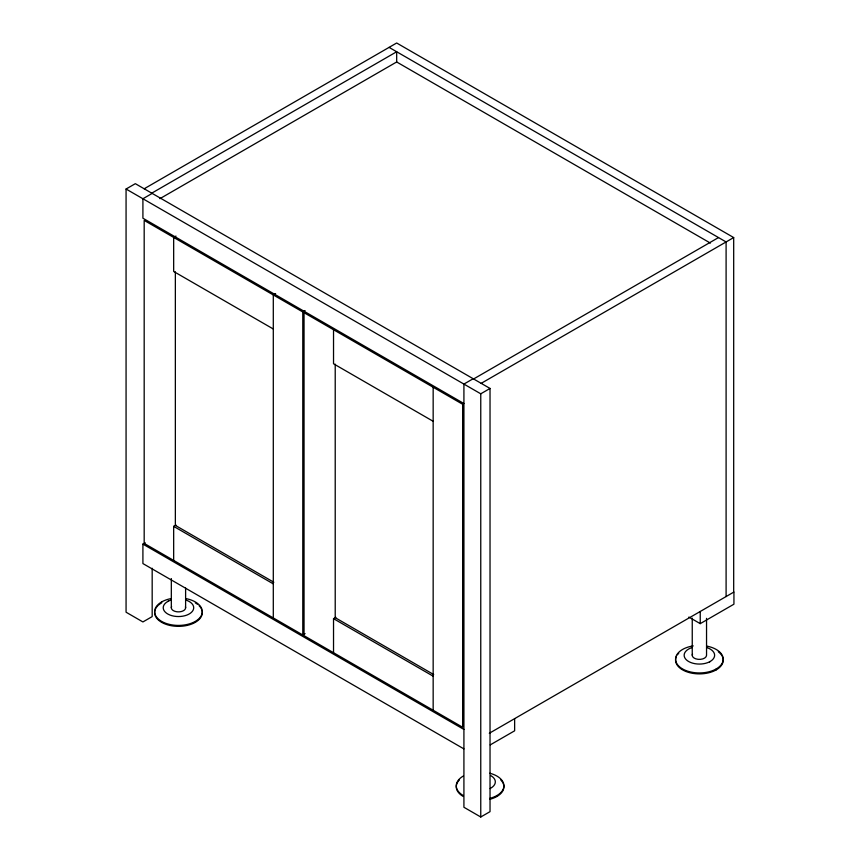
<?xml version="1.0" encoding="UTF-8"?>
<svg xmlns="http://www.w3.org/2000/svg" width="860" height="860" viewBox="0 0 860 860"><rect width="100%" height="100%" fill="white"/><g stroke="black" fill="none" stroke-linecap="round" stroke-linejoin="round"><path stroke-width="1.29" d="M167.689 601.516L168.367 601M490.189 788.62L490.866 788.104A15.243 8.804 0 0 0 490.866 775.655M709.489 662.007L710.177 661.49M152.177 568.234L152.177 616.599L142.91 621.941L126.065 612.212L126.065 189.028L135.332 183.674L490.028 388.451L490.028 811.646L480.762 817L463.916 807.271L463.916 384.076L473.183 378.733M144.179 188.781L396.675 43L733.688 237.564L733.688 592.174M151.758 193.156L396.675 51.75L396.675 62.5M152.177 193.403L142.91 198.757L142.91 218.214L463.916 403.534M159.885 198.681L396.675 61.974L710.382 243.09M175.977 236.081L173.666 237.424L173.666 271.47L273.297 328.993M275.608 293.604L273.297 294.937L273.297 617.932M305.096 633.616L302.785 634.959L144.179 543.391L144.179 220.397L302.785 311.965L305.096 310.632M463.916 748.899L142.91 563.569L142.91 544.111L145.232 542.778M173.666 560.408L173.666 526.363L175.977 525.019M473.602 378.97L718.519 237.564M481.181 383.345L733.688 237.564M126.065 189.028L480.762 393.805L490.028 388.451M333.529 652.708L333.529 618.663L335.851 617.319M489.308 733.268L733.935 592.024L733.935 604.193L700.233 623.65L688.849 617.071M490.221 744.9L514.635 730.807L514.635 718.648M389.096 47.375L726.098 241.95L726.098 596.55M433.16 421.292L333.529 363.769L333.529 329.724M273.824 582.241L175.354 525.385L175.354 271.846M433.687 674.541L335.217 617.684L335.217 364.145M173.666 526.363L273.297 583.875M333.529 618.663L433.16 676.175M142.91 544.111L463.916 729.441M716.24 668.919L716.24 669.854M706.544 618.351L706.544 655.363A7.149 4.128 0 0 1 695.675 658.792L694.224 658.115A7.149 4.128 0 0 1 692.537 654.105M700.233 611.481L700.233 623.65M692.246 618.146L692.246 655.169M496.94 795.532L496.94 796.478M480.762 393.805L480.762 817M433.16 387.237L433.16 710.231M302.785 311.965L302.785 634.959M185.609 588.014L185.609 607.837M171.323 578.554L171.323 607.644M161.615 601.936L161.615 602.882A23.833 13.76 0 0 0 158.649 604.967M185.416 606.773A7.149 4.128 0 0 1 182.685 611.073A7.149 4.128 0 0 1 174.741 611.266L173.29 610.589A7.149 4.128 0 0 1 171.613 606.579M185.825 598.582A23.833 13.76 0 0 1 197.746 619.748A23.833 13.76 0 0 1 159.186 619.748A23.833 13.76 0 0 1 171.108 598.582M201.939 610.213A23.833 13.76 0 0 1 178.471 626.359A23.833 13.76 0 0 1 155.004 610.213M155.445 609.041A23.833 13.76 0 0 1 157.831 605.73M195.317 602.882A23.833 13.76 0 0 1 197.37 604.225M199.101 605.73A23.833 13.76 0 0 1 201.487 609.041M186.093 600.119A15.243 8.804 0 0 1 190.146 613.395A15.243 8.804 0 0 1 166.786 613.395A15.243 8.804 0 0 1 170.839 600.119M706.748 646.107A23.833 13.76 0 0 1 718.433 667.467A23.833 13.76 0 0 1 679.636 666.887A23.833 13.76 0 0 1 693.225 645.903M718.304 651.751A23.833 13.76 0 0 1 704.039 673.627A23.833 13.76 0 0 1 676.379 656.567M677.379 654.868A23.833 13.76 0 0 1 678.755 653.245M707.017 647.644A15.243 8.804 0 0 1 711.07 660.921A15.243 8.804 0 0 1 687.71 660.921A15.243 8.804 0 0 1 691.773 647.644M489.781 773.237A23.833 13.76 0 0 1 503.917 785.803A23.833 13.76 0 0 1 489.781 798.37M463.239 795.532A23.833 13.76 0 0 1 463.239 776.075M500.724 779.87A23.833 13.76 0 0 1 489.781 799.316M463.239 796.478A23.833 13.76 0 0 1 459.455 779.87M462.648 404.264L304.042 312.696L304.042 635.691L462.648 727.259L462.648 404.264"/></g></svg>
